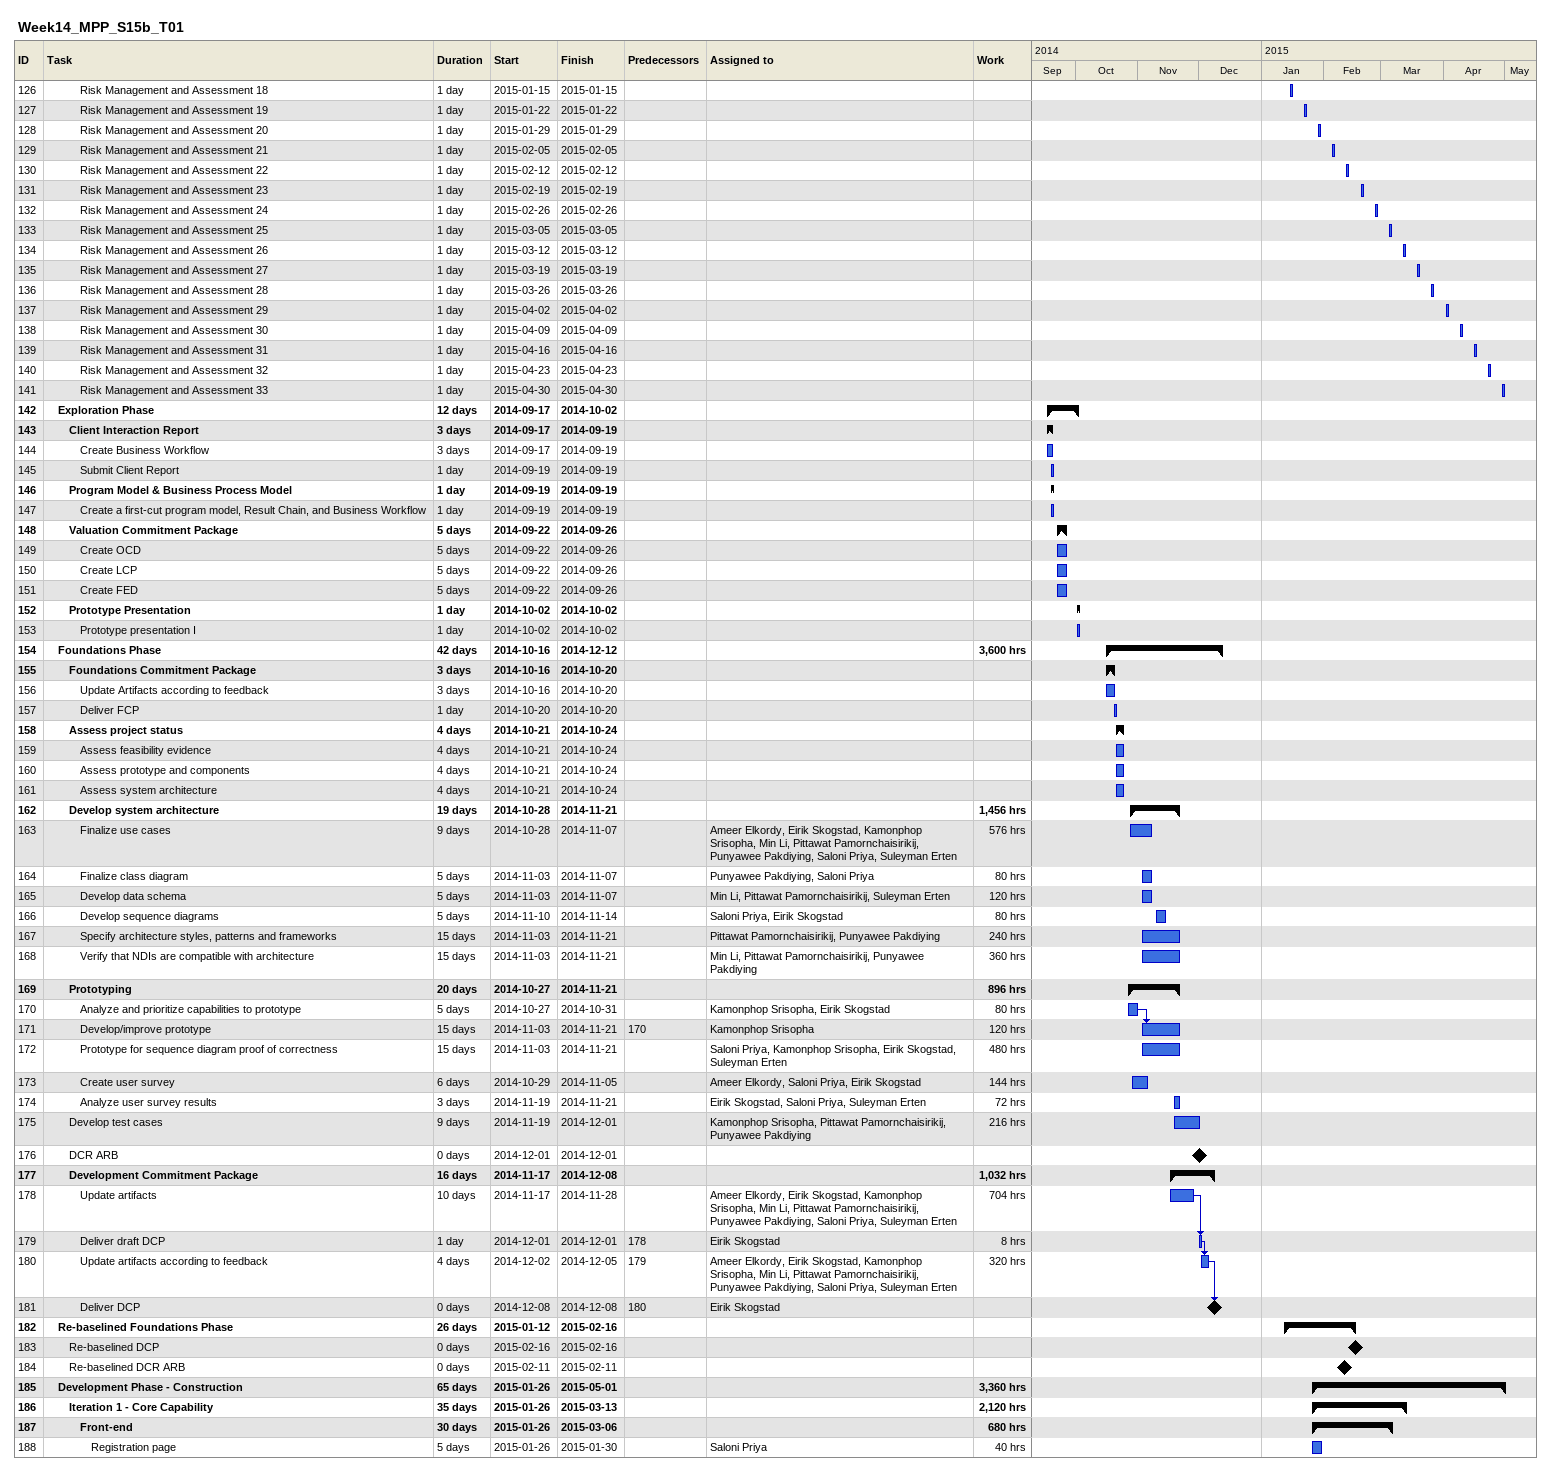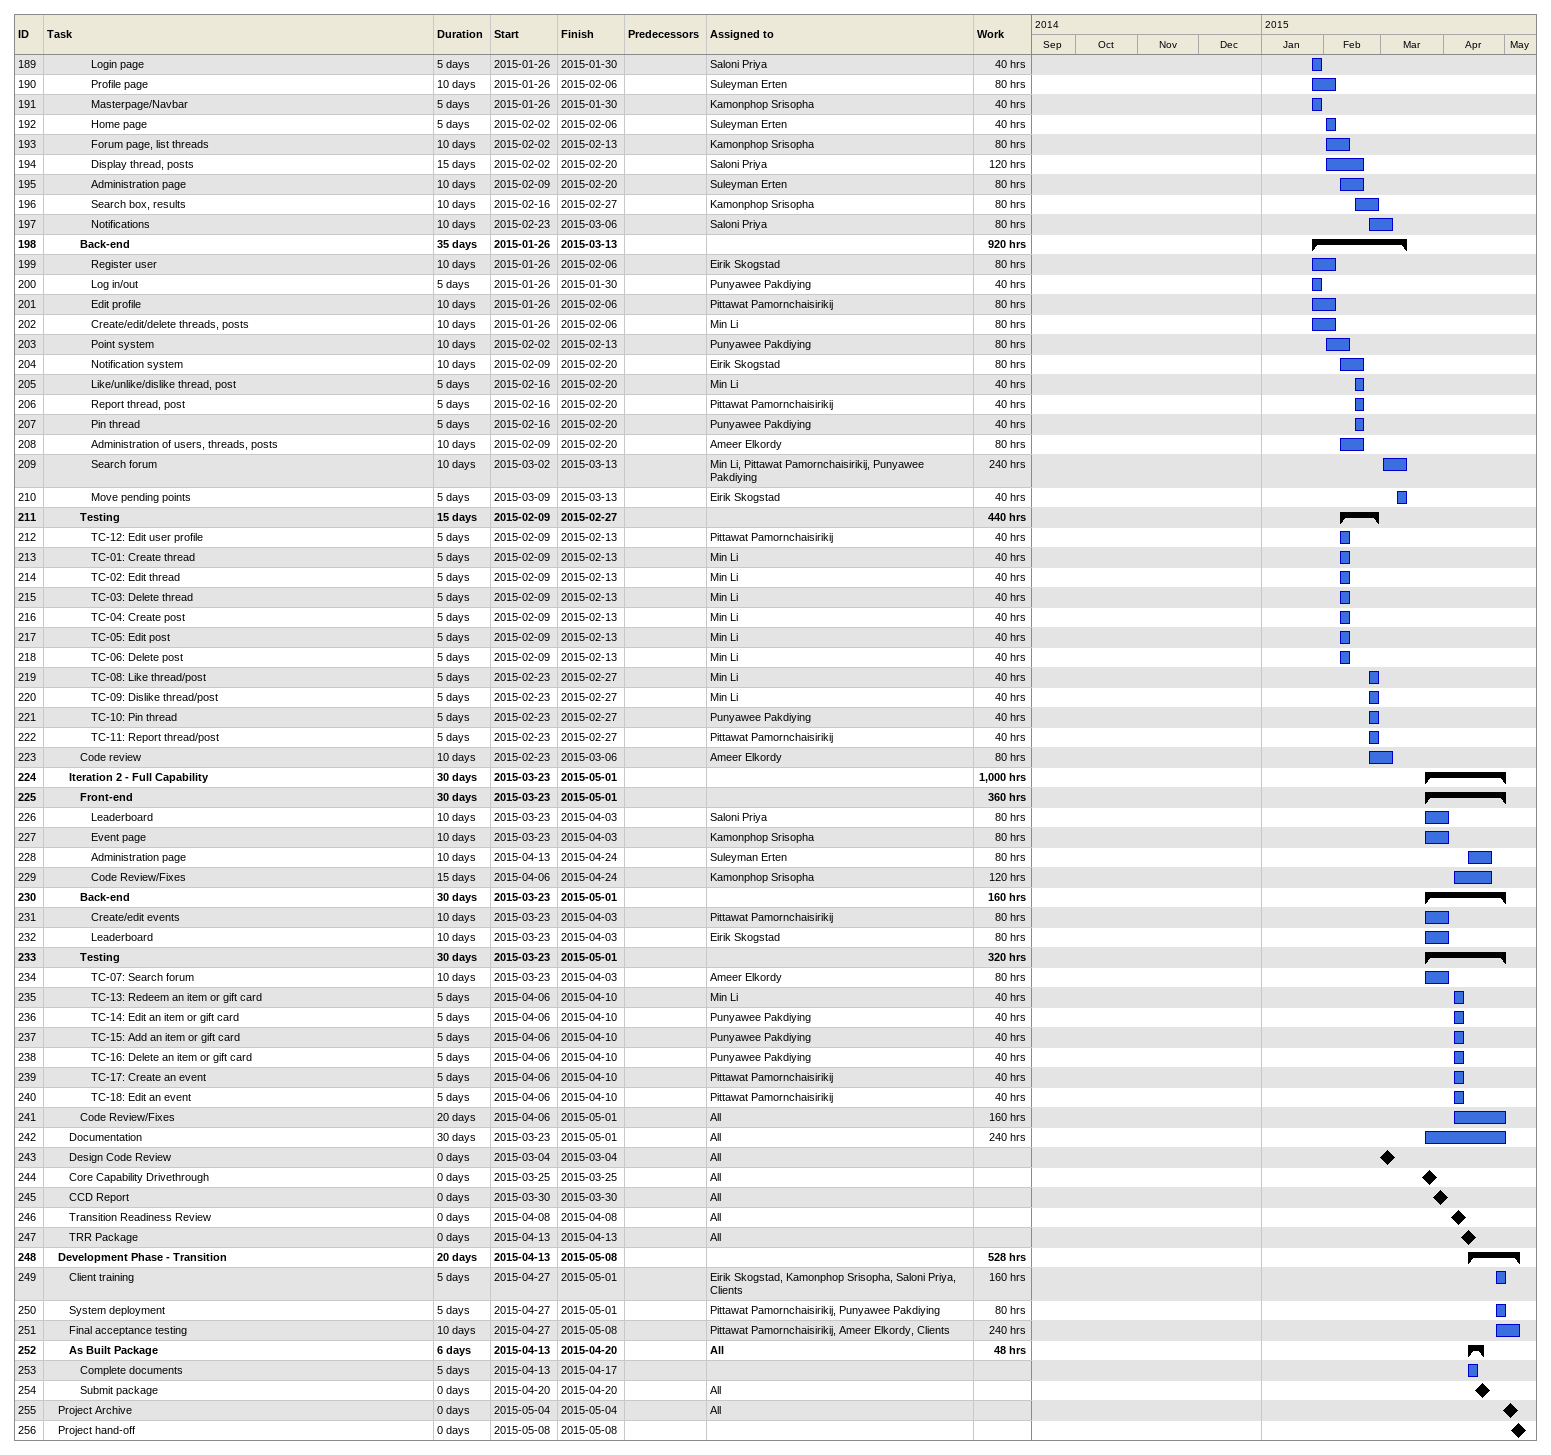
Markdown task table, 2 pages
Week14_MPP_S15b_T01

| ID | Level | Task | Duration | Start | Finish | Predecessors | Resources | Work (h) |
|---|---|---|---|---|---|---|---|---|
| 126 | 4 | Risk Management and Assessment 18 | 1d | 2015-01-15 | 2015-01-15 |  |  |  |
| 127 | 4 | Risk Management and Assessment 19 | 1d | 2015-01-22 | 2015-01-22 |  |  |  |
| 128 | 4 | Risk Management and Assessment 20 | 1d | 2015-01-29 | 2015-01-29 |  |  |  |
| 129 | 4 | Risk Management and Assessment 21 | 1d | 2015-02-05 | 2015-02-05 |  |  |  |
| 130 | 4 | Risk Management and Assessment 22 | 1d | 2015-02-12 | 2015-02-12 |  |  |  |
| 131 | 4 | Risk Management and Assessment 23 | 1d | 2015-02-19 | 2015-02-19 |  |  |  |
| 132 | 4 | Risk Management and Assessment 24 | 1d | 2015-02-26 | 2015-02-26 |  |  |  |
| 133 | 4 | Risk Management and Assessment 25 | 1d | 2015-03-05 | 2015-03-05 |  |  |  |
| 134 | 4 | Risk Management and Assessment 26 | 1d | 2015-03-12 | 2015-03-12 |  |  |  |
| 135 | 4 | Risk Management and Assessment 27 | 1d | 2015-03-19 | 2015-03-19 |  |  |  |
| 136 | 4 | Risk Management and Assessment 28 | 1d | 2015-03-26 | 2015-03-26 |  |  |  |
| 137 | 4 | Risk Management and Assessment 29 | 1d | 2015-04-02 | 2015-04-02 |  |  |  |
| 138 | 4 | Risk Management and Assessment 30 | 1d | 2015-04-09 | 2015-04-09 |  |  |  |
| 139 | 4 | Risk Management and Assessment 31 | 1d | 2015-04-16 | 2015-04-16 |  |  |  |
| 140 | 4 | Risk Management and Assessment 32 | 1d | 2015-04-23 | 2015-04-23 |  |  |  |
| 141 | 4 | Risk Management and Assessment 33 | 1d | 2015-04-30 | 2015-04-30 |  |  |  |
| 142 | 2 | **Exploration Phase** | 12d | 2014-09-17 | 2014-10-02 |  |  |  |
| 143 | 3 | **Client Interaction Report** | 3d | 2014-09-17 | 2014-09-19 |  |  |  |
| 144 | 4 | Create Business Workflow | 3d | 2014-09-17 | 2014-09-19 |  |  |  |
| 145 | 4 | Submit Client Report | 1d | 2014-09-19 | 2014-09-19 |  |  |  |
| 146 | 3 | **Program Model & Business Process Model** | 1d | 2014-09-19 | 2014-09-19 |  |  |  |
| 147 | 4 | Create a first-cut program model, Result Chain, and Business Workflow | 1d | 2014-09-19 | 2014-09-19 |  |  |  |
| 148 | 3 | **Valuation Commitment Package** | 5d | 2014-09-22 | 2014-09-26 |  |  |  |
| 149 | 4 | Create OCD | 5d | 2014-09-22 | 2014-09-26 |  |  |  |
| 150 | 4 | Create LCP | 5d | 2014-09-22 | 2014-09-26 |  |  |  |
| 151 | 4 | Create FED | 5d | 2014-09-22 | 2014-09-26 |  |  |  |
| 152 | 3 | **Prototype Presentation** | 1d | 2014-10-02 | 2014-10-02 |  |  |  |
| 153 | 4 | Prototype presentation I | 1d | 2014-10-02 | 2014-10-02 |  |  |  |
| 154 | 2 | **Foundations Phase** | 42d | 2014-10-16 | 2014-12-12 |  |  | 3600 |
| 155 | 3 | **Foundations Commitment Package** | 3d | 2014-10-16 | 2014-10-20 |  |  |  |
| 156 | 4 | Update Artifacts according to feedback | 3d | 2014-10-16 | 2014-10-20 |  |  |  |
| 157 | 4 | Deliver FCP | 1d | 2014-10-20 | 2014-10-20 |  |  |  |
| 158 | 3 | **Assess project status** | 4d | 2014-10-21 | 2014-10-24 |  |  |  |
| 159 | 4 | Assess feasibility evidence | 4d | 2014-10-21 | 2014-10-24 |  |  |  |
| 160 | 4 | Assess prototype and components | 4d | 2014-10-21 | 2014-10-24 |  |  |  |
| 161 | 4 | Assess system architecture | 4d | 2014-10-21 | 2014-10-24 |  |  |  |
| 162 | 3 | **Develop system architecture** | 19d | 2014-10-28 | 2014-11-21 |  |  | 1456 |
| 163 | 4 | Finalize use cases | 9d | 2014-10-28 | 2014-11-07 |  | Ameer Elkordy, Eirik Skogstad, Kamonphop Srisopha, Min Li, Pittawat Pamornchaisirikij, Punyawee Pakdiying, Saloni Priya, Suleyman Erten | 576 |
| 164 | 4 | Finalize class diagram | 5d | 2014-11-03 | 2014-11-07 |  | Punyawee Pakdiying, Saloni Priya | 80 |
| 165 | 4 | Develop data schema | 5d | 2014-11-03 | 2014-11-07 |  | Min Li, Pittawat Pamornchaisirikij, Suleyman Erten | 120 |
| 166 | 4 | Develop sequence diagrams | 5d | 2014-11-10 | 2014-11-14 |  | Saloni Priya, Eirik Skogstad | 80 |
| 167 | 4 | Specify architecture styles, patterns and frameworks | 15d | 2014-11-03 | 2014-11-21 |  | Pittawat Pamornchaisirikij, Punyawee Pakdiying | 240 |
| 168 | 4 | Verify that NDIs are compatible with architecture | 15d | 2014-11-03 | 2014-11-21 |  | Min Li, Pittawat Pamornchaisirikij, Punyawee Pakdiying | 360 |
| 169 | 3 | **Prototyping** | 20d | 2014-10-27 | 2014-11-21 |  |  | 896 |
| 170 | 4 | Analyze and prioritize capabilities to prototype | 5d | 2014-10-27 | 2014-10-31 |  | Kamonphop Srisopha, Eirik Skogstad | 80 |
| 171 | 4 | Develop/improve prototype | 15d | 2014-11-03 | 2014-11-21 | 170 | Kamonphop Srisopha | 120 |
| 172 | 4 | Prototype for sequence diagram proof of correctness | 15d | 2014-11-03 | 2014-11-21 |  | Saloni Priya, Kamonphop Srisopha, Eirik Skogstad, Suleyman Erten | 480 |
| 173 | 4 | Create user survey | 6d | 2014-10-29 | 2014-11-05 |  | Ameer Elkordy, Saloni Priya, Eirik Skogstad | 144 |
| 174 | 4 | Analyze user survey results | 3d | 2014-11-19 | 2014-11-21 |  | Eirik Skogstad, Saloni Priya, Suleyman Erten | 72 |
| 175 | 3 | Develop test cases | 9d | 2014-11-19 | 2014-12-01 |  | Kamonphop Srisopha, Pittawat Pamornchaisirikij, Punyawee Pakdiying | 216 |
| 176 | 3 | DCR ARB | 0d | 2014-12-01 | 2014-12-01 |  |  |  |
| 177 | 3 | **Development Commitment Package** | 16d | 2014-11-17 | 2014-12-08 |  |  | 1032 |
| 178 | 4 | Update artifacts | 10d | 2014-11-17 | 2014-11-28 |  | Ameer Elkordy, Eirik Skogstad, Kamonphop Srisopha, Min Li, Pittawat Pamornchaisirikij, Punyawee Pakdiying, Saloni Priya, Suleyman Erten | 704 |
| 179 | 4 | Deliver draft DCP | 1d | 2014-12-01 | 2014-12-01 | 178 | Eirik Skogstad | 8 |
| 180 | 4 | Update artifacts according to feedback | 4d | 2014-12-02 | 2014-12-05 | 179 | Ameer Elkordy, Eirik Skogstad, Kamonphop Srisopha, Min Li, Pittawat Pamornchaisirikij, Punyawee Pakdiying, Saloni Priya, Suleyman Erten | 320 |
| 181 | 4 | Deliver DCP | 0d | 2014-12-08 | 2014-12-08 | 180 | Eirik Skogstad |  |
| 182 | 2 | **Re-baselined Foundations Phase** | 26d | 2015-01-12 | 2015-02-16 |  |  |  |
| 183 | 3 | Re-baselined DCP | 0d | 2015-02-16 | 2015-02-16 |  |  |  |
| 184 | 3 | Re-baselined DCR ARB | 0d | 2015-02-11 | 2015-02-11 |  |  |  |
| 185 | 2 | **Development Phase - Construction** | 65d | 2015-01-26 | 2015-05-01 |  |  | 3360 |
| 186 | 3 | **Iteration 1 - Core Capability** | 35d | 2015-01-26 | 2015-03-13 |  |  | 2120 |
| 187 | 4 | **Front-end** | 30d | 2015-01-26 | 2015-03-06 |  |  | 680 |
| 188 | 5 | Registration page | 5d | 2015-01-26 | 2015-01-30 |  | Saloni Priya | 40 |
| 189 | 5 | Login page | 5d | 2015-01-26 | 2015-01-30 |  | Saloni Priya | 40 |
| 190 | 5 | Profile page | 10d | 2015-01-26 | 2015-02-06 |  | Suleyman Erten | 80 |
| 191 | 5 | Masterpage/Navbar | 5d | 2015-01-26 | 2015-01-30 |  | Kamonphop Srisopha | 40 |
| 192 | 5 | Home page | 5d | 2015-02-02 | 2015-02-06 |  | Suleyman Erten | 40 |
| 193 | 5 | Forum page, list threads | 10d | 2015-02-02 | 2015-02-13 |  | Kamonphop Srisopha | 80 |
| 194 | 5 | Display thread, posts | 15d | 2015-02-02 | 2015-02-20 |  | Saloni Priya | 120 |
| 195 | 5 | Administration page | 10d | 2015-02-09 | 2015-02-20 |  | Suleyman Erten | 80 |
| 196 | 5 | Search box, results | 10d | 2015-02-16 | 2015-02-27 |  | Kamonphop Srisopha | 80 |
| 197 | 5 | Notifications | 10d | 2015-02-23 | 2015-03-06 |  | Saloni Priya | 80 |
| 198 | 4 | **Back-end** | 35d | 2015-01-26 | 2015-03-13 |  |  | 920 |
| 199 | 5 | Register user | 10d | 2015-01-26 | 2015-02-06 |  | Eirik Skogstad | 80 |
| 200 | 5 | Log in/out | 5d | 2015-01-26 | 2015-01-30 |  | Punyawee Pakdiying | 40 |
| 201 | 5 | Edit profile | 10d | 2015-01-26 | 2015-02-06 |  | Pittawat Pamornchaisirikij | 80 |
| 202 | 5 | Create/edit/delete threads, posts | 10d | 2015-01-26 | 2015-02-06 |  | Min Li | 80 |
| 203 | 5 | Point system | 10d | 2015-02-02 | 2015-02-13 |  | Punyawee Pakdiying | 80 |
| 204 | 5 | Notification system | 10d | 2015-02-09 | 2015-02-20 |  | Eirik Skogstad | 80 |
| 205 | 5 | Like/unlike/dislike thread, post | 5d | 2015-02-16 | 2015-02-20 |  | Min Li | 40 |
| 206 | 5 | Report thread, post | 5d | 2015-02-16 | 2015-02-20 |  | Pittawat Pamornchaisirikij | 40 |
| 207 | 5 | Pin thread | 5d | 2015-02-16 | 2015-02-20 |  | Punyawee Pakdiying | 40 |
| 208 | 5 | Administration of users, threads, posts | 10d | 2015-02-09 | 2015-02-20 |  | Ameer Elkordy | 80 |
| 209 | 5 | Search forum | 10d | 2015-03-02 | 2015-03-13 |  | Min Li, Pittawat Pamornchaisirikij, Punyawee Pakdiying | 240 |
| 210 | 5 | Move pending points | 5d | 2015-03-09 | 2015-03-13 |  | Eirik Skogstad | 40 |
| 211 | 4 | **Testing** | 15d | 2015-02-09 | 2015-02-27 |  |  | 440 |
| 212 | 5 | TC-12: Edit user profile | 5d | 2015-02-09 | 2015-02-13 |  | Pittawat Pamornchaisirikij | 40 |
| 213 | 5 | TC-01: Create thread | 5d | 2015-02-09 | 2015-02-13 |  | Min Li | 40 |
| 214 | 5 | TC-02: Edit thread | 5d | 2015-02-09 | 2015-02-13 |  | Min Li | 40 |
| 215 | 5 | TC-03: Delete thread | 5d | 2015-02-09 | 2015-02-13 |  | Min Li | 40 |
| 216 | 5 | TC-04: Create post | 5d | 2015-02-09 | 2015-02-13 |  | Min Li | 40 |
| 217 | 5 | TC-05: Edit post | 5d | 2015-02-09 | 2015-02-13 |  | Min Li | 40 |
| 218 | 5 | TC-06: Delete post | 5d | 2015-02-09 | 2015-02-13 |  | Min Li | 40 |
| 219 | 5 | TC-08: Like thread/post | 5d | 2015-02-23 | 2015-02-27 |  | Min Li | 40 |
| 220 | 5 | TC-09: Dislike thread/post | 5d | 2015-02-23 | 2015-02-27 |  | Min Li | 40 |
| 221 | 5 | TC-10: Pin thread | 5d | 2015-02-23 | 2015-02-27 |  | Punyawee Pakdiying | 40 |
| 222 | 5 | TC-11: Report thread/post | 5d | 2015-02-23 | 2015-02-27 |  | Pittawat Pamornchaisirikij | 40 |
| 223 | 4 | Code review | 10d | 2015-02-23 | 2015-03-06 |  | Ameer Elkordy | 80 |
| 224 | 3 | **Iteration 2 - Full Capability** | 30d | 2015-03-23 | 2015-05-01 |  |  | 1000 |
| 225 | 4 | **Front-end** | 30d | 2015-03-23 | 2015-05-01 |  |  | 360 |
| 226 | 5 | Leaderboard | 10d | 2015-03-23 | 2015-04-03 |  | Saloni Priya | 80 |
| 227 | 5 | Event page | 10d | 2015-03-23 | 2015-04-03 |  | Kamonphop Srisopha | 80 |
| 228 | 5 | Administration page | 10d | 2015-04-13 | 2015-04-24 |  | Suleyman Erten | 80 |
| 229 | 5 | Code Review/Fixes | 15d | 2015-04-06 | 2015-04-24 |  | Kamonphop Srisopha | 120 |
| 230 | 4 | **Back-end** | 30d | 2015-03-23 | 2015-05-01 |  |  | 160 |
| 231 | 5 | Create/edit events | 10d | 2015-03-23 | 2015-04-03 |  | Pittawat Pamornchaisirikij | 80 |
| 232 | 5 | Leaderboard | 10d | 2015-03-23 | 2015-04-03 |  | Eirik Skogstad | 80 |
| 233 | 4 | **Testing** | 30d | 2015-03-23 | 2015-05-01 |  |  | 320 |
| 234 | 5 | TC-07: Search forum | 10d | 2015-03-23 | 2015-04-03 |  | Ameer Elkordy | 80 |
| 235 | 5 | TC-13: Redeem an item or gift card | 5d | 2015-04-06 | 2015-04-10 |  | Min Li | 40 |
| 236 | 5 | TC-14: Edit an item or gift card | 5d | 2015-04-06 | 2015-04-10 |  | Punyawee Pakdiying | 40 |
| 237 | 5 | TC-15: Add an item or gift card | 5d | 2015-04-06 | 2015-04-10 |  | Punyawee Pakdiying | 40 |
| 238 | 5 | TC-16: Delete an item or gift card | 5d | 2015-04-06 | 2015-04-10 |  | Punyawee Pakdiying | 40 |
| 239 | 5 | TC-17: Create an event | 5d | 2015-04-06 | 2015-04-10 |  | Pittawat Pamornchaisirikij | 40 |
| 240 | 5 | TC-18: Edit an event | 5d | 2015-04-06 | 2015-04-10 |  | Pittawat Pamornchaisirikij | 40 |
| 241 | 4 | Code Review/Fixes | 20d | 2015-04-06 | 2015-05-01 |  | All | 160 |
| 242 | 3 | Documentation | 30d | 2015-03-23 | 2015-05-01 |  | All | 240 |
| 243 | 3 | Design Code Review | 0d | 2015-03-04 | 2015-03-04 |  | All |  |
| 244 | 3 | Core Capability Drivethrough | 0d | 2015-03-25 | 2015-03-25 |  | All |  |
| 245 | 3 | CCD Report | 0d | 2015-03-30 | 2015-03-30 |  | All |  |
| 246 | 3 | Transition Readiness Review | 0d | 2015-04-08 | 2015-04-08 |  | All |  |
| 247 | 3 | TRR Package | 0d | 2015-04-13 | 2015-04-13 |  | All |  |
| 248 | 2 | **Development Phase - Transition** | 20d | 2015-04-13 | 2015-05-08 |  |  | 528 |
| 249 | 3 | Client training | 5d | 2015-04-27 | 2015-05-01 |  | Eirik Skogstad, Kamonphop Srisopha, Saloni Priya, Clients | 160 |
| 250 | 3 | System deployment | 5d | 2015-04-27 | 2015-05-01 |  | Pittawat Pamornchaisirikij, Punyawee Pakdiying | 80 |
| 251 | 3 | Final acceptance testing | 10d | 2015-04-27 | 2015-05-08 |  | Pittawat Pamornchaisirikij, Ameer Elkordy, Clients | 240 |
| 252 | 3 | **As Built Package** | 6d | 2015-04-13 | 2015-04-20 |  | All | 48 |
| 253 | 4 | Complete documents | 5d | 2015-04-13 | 2015-04-17 |  |  |  |
| 254 | 4 | Submit package | 0d | 2015-04-20 | 2015-04-20 |  | All |  |
| 255 | 2 | Project Archive | 0d | 2015-05-04 | 2015-05-04 |  | All |  |
| 256 | 2 | Project hand-off | 0d | 2015-05-08 | 2015-05-08 |  |  |  |
